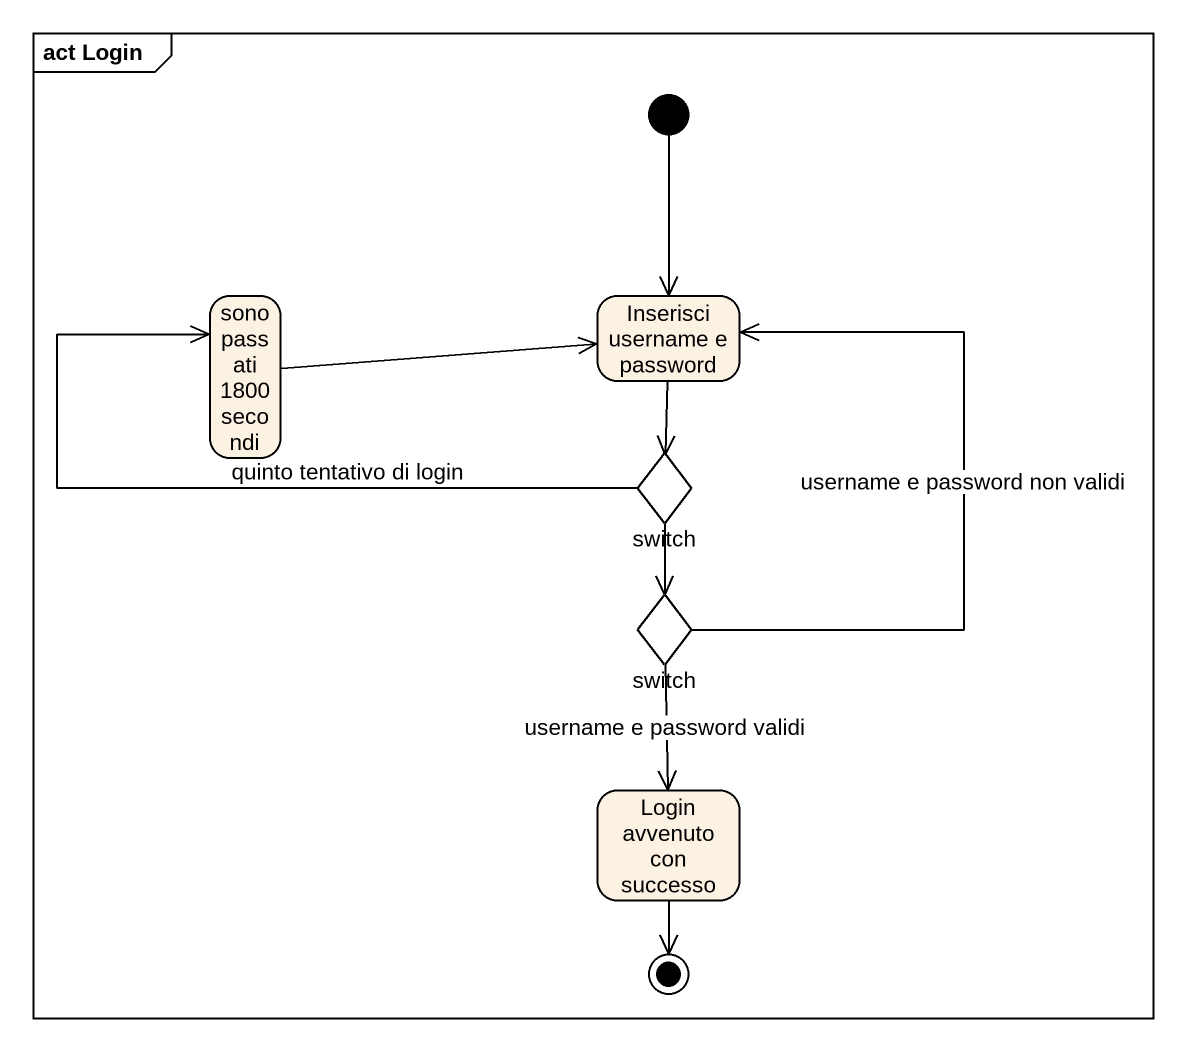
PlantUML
@startuml
mainframe act Login
hide empty description
state "sono passati 1800 secondi" as sono_passati_1800_secondi
state "Inserisci username e password" as Inserisci_username_e
state switch <<choice>>
state "switch" as switch_2 <<choice>>
state "Login avvenuto con successo" as Login_avvenuto_con_successo
[*] --> Inserisci_username_e
sono_passati_1800_secondi -right-> Inserisci_username_e
Inserisci_username_e --> switch
switch -left-> sono_passati_1800_secondi : quinto tentativo di login
switch --> switch_2
switch_2 -up-> Inserisci_username_e : username e password non validi
switch_2 --> Login_avvenuto_con_successo : username e password validi
Login_avvenuto_con_successo --> [*]
@enduml
